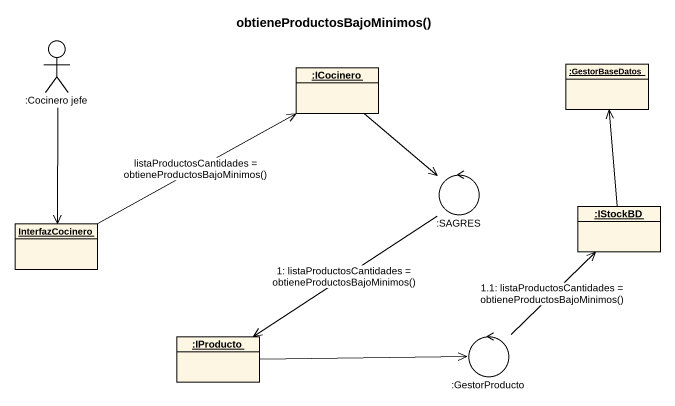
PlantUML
@startuml
title obtieneProductosBajoMinimos()
allowmixing
hide circle
hide empty members
actor ":Cocinero jefe" as Cocinero_jefe
object ":GestorBaseDatos" as GestorBaseDatos
object ":ICocinero" as ICocinero
control ":SAGRES" as SAGRES
object InterfazCocinero
object ":IStockBD" as IStockBD
object ":IProducto" as IProducto
control ":GestorProducto" as GestorProducto
Cocinero_jefe --> InterfazCocinero
ICocinero --> SAGRES
SAGRES -left-> IProducto : 1: listaProductosCantidades = obtieneProductosBajoMinimos()
InterfazCocinero -right-> ICocinero : listaProductosCantidades = obtieneProductosBajoMinimos()
IStockBD -up-> GestorBaseDatos
IProducto -right-> GestorProducto
GestorProducto -up-> IStockBD : 1.1: listaProductosCantidades = obtieneProductosBajoMinimos()
@enduml
